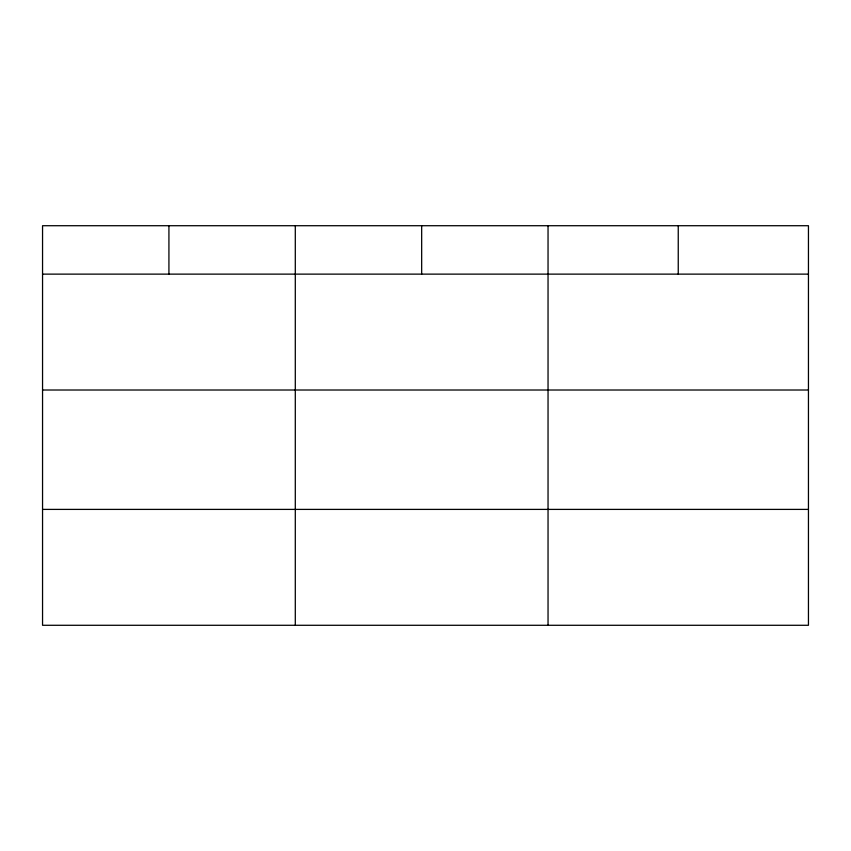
<?xml version="1.0" encoding="UTF-8"?>
<svg xmlns="http://www.w3.org/2000/svg" width="851" height="851" viewBox="0 0 851 851"><rect width="100%" height="100%" fill="white"/><g stroke="black" fill="none" stroke-linecap="round" stroke-linejoin="round"><path stroke-width="1.28" d="M808.45 390.013L808.45 225.717L42.55 225.717L42.55 625.283L808.45 625.283L808.45 390.013L42.55 390.013M42.55 274.128L808.45 274.128M42.55 509.398L808.45 509.398M678.247 225.717L678.247 274.128M548.044 225.717L548.044 625.283M421.67 225.717L421.67 274.128M295.297 225.717L295.297 625.283M168.924 225.717L168.924 274.128"/></g></svg>
